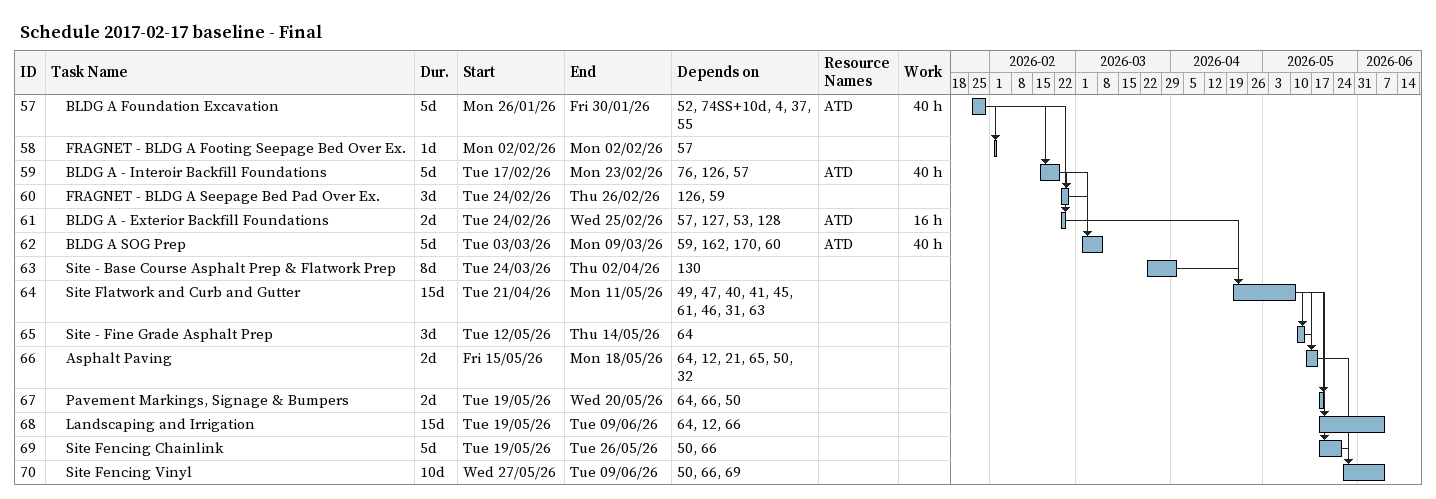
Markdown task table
Schedule 2017-02-17 baseline - Final

| ID | Level | Task | Duration | Start | Finish | Predecessors | Resources | Work (h) |
|---|---|---|---|---|---|---|---|---|
| 57 | 2 | BLDG A Foundation Excavation | 5d | 2026-01-26 | 2026-01-30 | 52, 74SS+10d, 4, 37, 55 | ATD | 40 |
| 58 | 2 | FRAGNET - BLDG A Footing Seepage Bed Over Ex. | 1d | 2026-02-02 | 2026-02-02 | 57 |  |  |
| 59 | 2 | BLDG A - Interoir Backfill Foundations | 5d | 2026-02-17 | 2026-02-23 | 76, 126, 57 | ATD | 40 |
| 60 | 2 | FRAGNET - BLDG A Seepage Bed Pad Over Ex. | 3d | 2026-02-24 | 2026-02-26 | 126, 59 |  |  |
| 61 | 2 | BLDG A - Exterior Backfill Foundations | 2d | 2026-02-24 | 2026-02-25 | 57, 127, 53, 128 | ATD | 16 |
| 62 | 2 | BLDG A SOG Prep | 5d | 2026-03-03 | 2026-03-09 | 59, 162, 170, 60 | ATD | 40 |
| 63 | 2 | Site - Base Course Asphalt Prep & Flatwork Prep | 8d | 2026-03-24 | 2026-04-02 | 130 |  |  |
| 64 | 2 | Site Flatwork and Curb and Gutter | 15d | 2026-04-21 | 2026-05-11 | 49, 47, 40, 41, 45, 61, 46, 31, 63 |  |  |
| 65 | 2 | Site - Fine Grade Asphalt Prep | 3d | 2026-05-12 | 2026-05-14 | 64 |  |  |
| 66 | 2 | Asphalt Paving | 2d | 2026-05-15 | 2026-05-18 | 64, 12, 21, 65, 50, 32 |  |  |
| 67 | 2 | Pavement Markings, Signage & Bumpers | 2d | 2026-05-19 | 2026-05-20 | 64, 66, 50 |  |  |
| 68 | 2 | Landscaping and Irrigation | 15d | 2026-05-19 | 2026-06-09 | 64, 12, 66 |  |  |
| 69 | 2 | Site Fencing Chainlink | 5d | 2026-05-19 | 2026-05-26 | 50, 66 |  |  |
| 70 | 2 | Site Fencing Vinyl | 10d | 2026-05-27 | 2026-06-09 | 50, 66, 69 |  |  |
